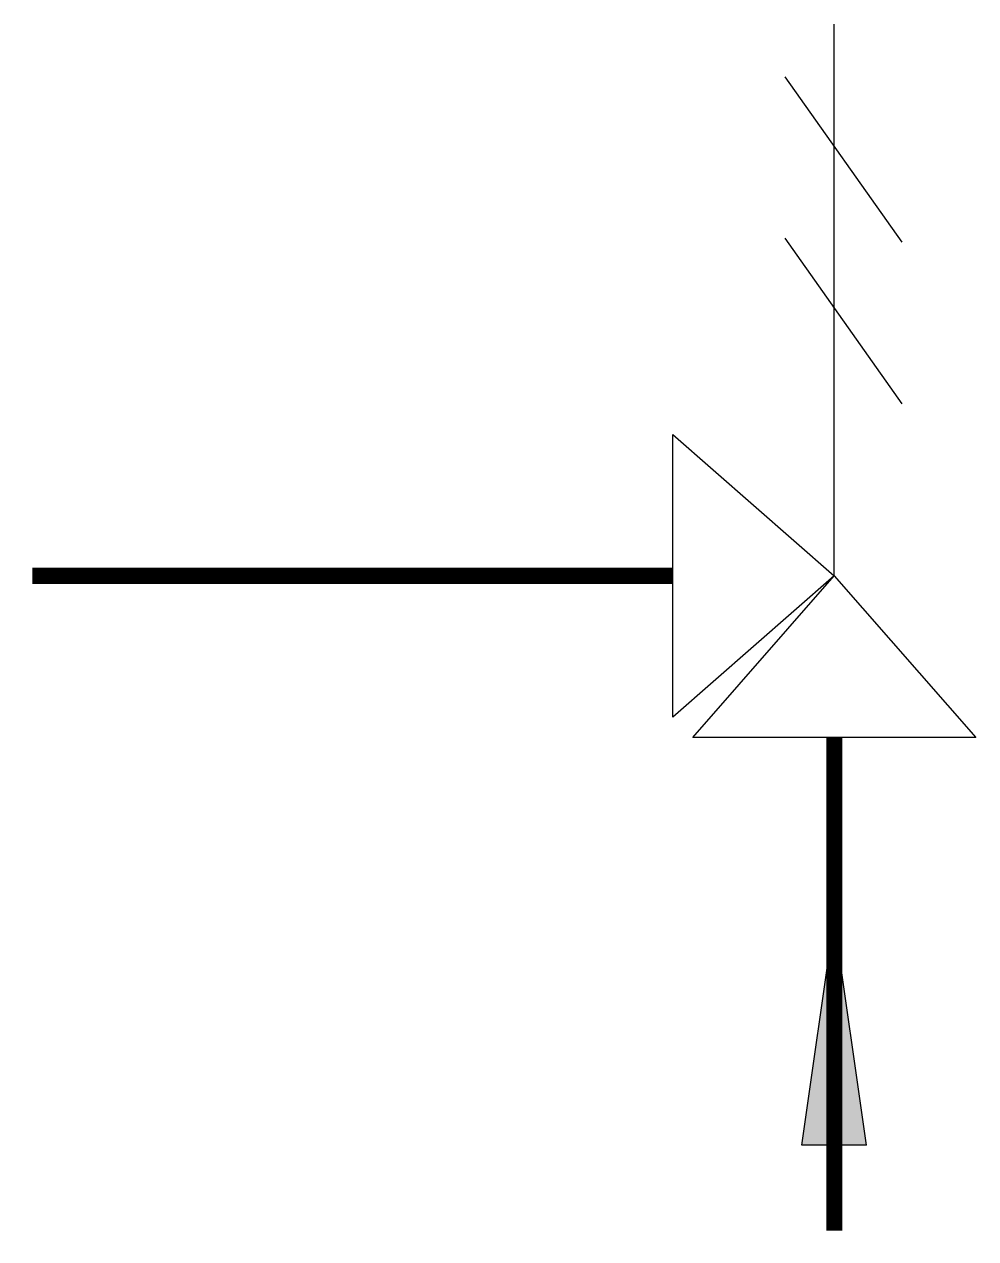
# Model space of a CAD drawing. Extents: x -0.1 to 11.7, y -0.1 to 14.9.
import ezdxf

# ---------------------------------------------------------------- set-up
doc = ezdxf.new("R2010")
doc.units = 0
doc.header["$LTSCALE"] = 1000
doc.header["$MEASUREMENT"] = 0
doc.layers.get('0').update_dxf_attribs({"linetype": 'CONTINUOUS'})

msp = doc.modelspace()

# ---------------------------------------------------------------- hatches: boundary and pattern name
h = msp.add_hatch(color=256)
h.paths.add_polyline_path([(9.525, 1.057), (9.925, 1.057), (9.925, 3.856)])
h.paths.add_polyline_path([(9.925, 1.057), (10.325, 1.057), (9.925, 3.856)])

# ---------------------------------------------------------------- linework, layer by layer
for p, q in [((9.925, 8.104), (9.925, 14.931)), ((9.315, 14.282), (10.761, 12.235)), ((9.315, 12.282), (10.761, 10.235)), ((7.925, 9.854), (9.925, 8.104)), ((7.925, 6.354), (7.925, 9.854)), ((0, 8.104), (7.925, 8.104)), ((9.925, 8.104), (7.925, 6.354)), ((8.175, 6.104), (9.925, 8.104)), ((9.925, 8.104), (11.675, 6.104)), ((11.675, 6.104), (8.175, 6.104)), ((9.925, 0), (9.925, 6.104)), ((9.525, 1.057), (9.925, 3.856)), ((10.325, 1.057), (9.925, 3.856)), ((10.325, 1.057), (9.525, 1.057))]:
    msp.add_line(p, q)
at = {"const_width": 0.2}
for points in [[(0, 8.104), (7.925, 8.104)], [(9.925, 0), (9.925, 6.104)]]:
    msp.add_lwpolyline(points, dxfattribs=at)

doc.saveas('drawing.dxf')
